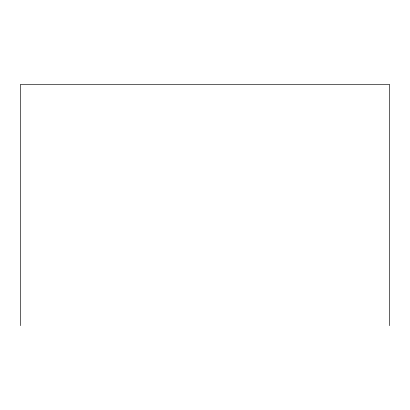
<?xml version="1.0" encoding="UTF-8"?>
<svg xmlns="http://www.w3.org/2000/svg" width="410" height="410" viewBox="0 0 410 410"><rect width="100%" height="100%" fill="white"/><g stroke="black" fill="none" stroke-linecap="round" stroke-linejoin="round"><path stroke-width="0.61" d="M389.5 325.648L389.5 84.352L20.5 84.352L20.5 325.648"/></g></svg>
